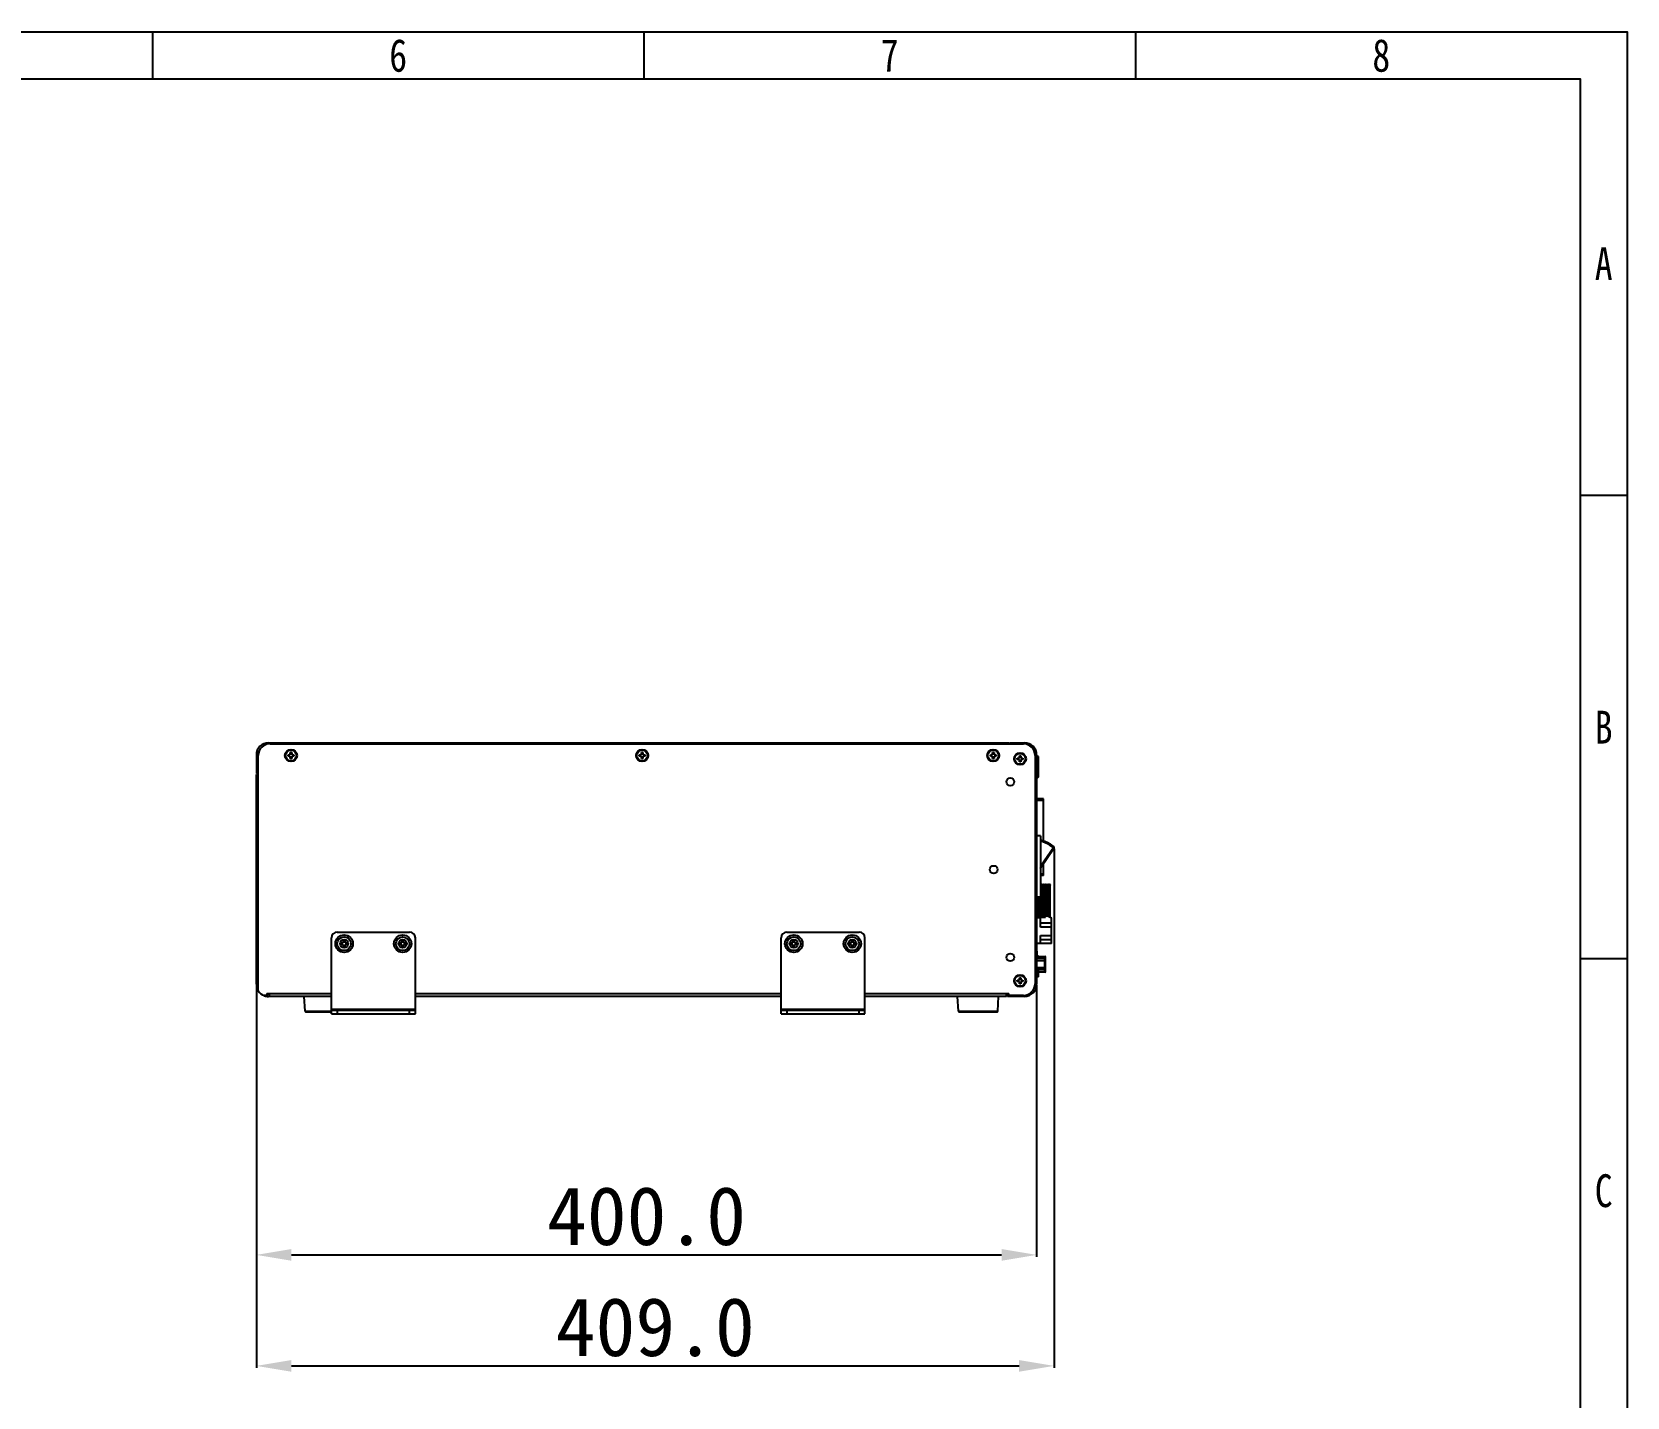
# Model space of a CAD drawing. Header units: millimetres. Extents: x 4086 to 8318, y 123 to 1549.
# Drawn here: x 7500 to 8318, y 849 to 1549 of the extents above; entities that cross this region are included whole.
import ezdxf
from ezdxf.enums import TextEntityAlignment as Align

# ---------------------------------------------------------------- set-up
doc = ezdxf.new("R2010")
doc.units = ezdxf.units.MM
doc.layers.add('20_ALL_FEATURES', color=7, linetype='Continuous')
doc.layers.add('尺寸', color=3, linetype='Continuous')
doc.styles.get("Standard").update_dxf_attribs({"font": ''})
doc.styles.get('Standard').set_extended_font_data('SimSun')
doc.dimstyles.get("Standard").update_dxf_attribs({"dimscale": 6, "dimtxt": 5, "dimasz": 3, "dimexe": 0.18, "dimexo": 0.0625, "dimgap": 0.8, "dimtad": 1, "dimtoh": 1, "dimdec": 1, "dimzin": 0, "dimdsep": 46, "dimtxsty": 'Standard', "dimcen": 0.09, "dimclrd": 256, "dimclre": 256, "dimclrt": 256, "dimadec": 0, "dimazin": 2, "dimtfac": 1, "dimtdec": 1, "dimtofl": 0, "dimtmove": 0, "dimatfit": 3, "dimfxl": 0, "dimtolj": 1, "dimtzin": 0, "dimarcsym": 0})

# ---------------------------------------------------------------- blocks, each defined once
blk = doc.blocks.new('3')
at = {"color": 2}
for p, q in [((7562.12, 1548.82), (7562.12, 1524.82)), ((7814.12, 1548.82), (7814.12, 1524.82)), ((8066.12, 1548.82), (8066.12, 1524.82)), ((8318.12, 1311.22), (8294.12, 1311.22)), ((8318.12, 1073.62), (8294.12, 1073.62))]:
    blk.add_line(p, q, dxfattribs=at)
for points in [[(6302.12, 123.22), (6302.12, 1548.82), (8318.12, 1548.82), (8318.12, 123.22)], [(6422.12, 147.22), (6422.12, 1524.82), (8294.12, 1524.82), (8294.12, 147.22)]]:
    blk.add_lwpolyline(points, close=True, dxfattribs=at)
at = {"color": 2, "width": 0.8}
for s, p in [('6', (7688.12, 1536.82)), ('7', (7940.12, 1536.82)), ('8', (8192.12, 1536.82)), ('A', (8306.12, 1430.02)), ('B', (8306.12, 1192.42)), ('C', (8306.12, 954.82))]:
    blk.add_text(s, height=16.8, dxfattribs=at).set_placement(p, align=Align.MIDDLE_CENTER)
for tag, height, p in [('整机外形图', 19.2, (7909.61, 256.24)), ('当前页', 12, (8078.12, 207.22)), ('总页数', 12, (8222.12, 207.22))]:
    blk.add_attdef(tag, text='', height=height, dxfattribs=at).set_placement(p, align=Align.MIDDLE)
at = {"color": 7, "width": 0.8}
for tag, height, p in [('编号', 19.2, (8153.31, 252.27)), ('比例', 12, (7958.12, 171.22))]:
    blk.add_attdef(tag, text='', height=height, dxfattribs=at).set_placement(p, align=Align.MIDDLE)
blk = doc.blocks.new('*D71')
at = {"layer": 'Defpoints', "color": 0}
for p in [(7615.43, 1060.62), (8015.43, 1060.62), (8015.43, 921.92)]:
    blk.add_point(p, dxfattribs=at)
at = {"layer": '尺寸', "lineweight": -2}
for p, q in [((7615.43, 1060.25), (7615.43, 920.84)), ((8015.43, 1060.25), (8015.43, 920.84)), ((7633.43, 921.92), (7997.43, 921.92))]:
    blk.add_line(p, q, dxfattribs=at)
at = {"layer": '尺寸'}
for points in [[(7633.43, 924.92), (7633.43, 918.92), (7615.43, 921.92)], [(7997.43, 918.92), (7997.43, 924.92), (8015.43, 921.92)]]:
    blk.add_solid(points, dxfattribs=at)
at = {"layer": '尺寸', "insert": (7815.43, 941.72), "char_height": 30, "attachment_point": 5}
blk.add_mtext('\\A1;400.0', dxfattribs=at)
blk = doc.blocks.new('*D72')
at = {"layer": 'Defpoints', "color": 0}
for p in [(8024.39, 1130.4), (7615.43, 1060.62), (8024.39, 865.01)]:
    blk.add_point(p, dxfattribs=at)
at = {"layer": '尺寸', "lineweight": -2}
for p, q in [((8024.39, 1130.03), (8024.39, 863.93)), ((7615.43, 1060.25), (7615.43, 863.93)), ((7633.43, 865.01), (8006.39, 865.01))]:
    blk.add_line(p, q, dxfattribs=at)
at = {"layer": '尺寸'}
for points in [[(7633.43, 868.01), (7633.43, 862.01), (7615.43, 865.01)], [(8006.39, 862.01), (8006.39, 868.01), (8024.39, 865.01)]]:
    blk.add_solid(points, dxfattribs=at)
at = {"layer": '尺寸', "insert": (7819.91, 884.81), "char_height": 30, "attachment_point": 5}
blk.add_mtext('\\A1;409.0', dxfattribs=at)

msp = doc.modelspace()

# ---------------------------------------------------------------- linework, layer by layer
at = {"layer": '20_ALL_FEATURES', "color": 7, "linetype": 'Continuous'}
for p, q in [((7615.43, 1178.22), (7615.43, 1168.72)), ((7616.43, 1057.25), (7616.43, 1177.92)), ((7621.63, 1183.8), (7621.63, 1184.42)), ((7621.63, 1184.42), (8001.48, 1184.42)), ((7622.43, 1183.92), (8008.63, 1183.92)), ((7631.7, 1177.55), (7631.7, 1178.3)), ((7631.7, 1178.3), (7632.83, 1178.3)), ((7632.83, 1178.3), (7632.83, 1179.42)), ((7632.83, 1179.42), (7633.58, 1179.42)), ((7633.58, 1179.42), (7633.58, 1178.3)), ((7633.58, 1178.3), (7634.7, 1178.3)), ((7634.7, 1178.3), (7634.7, 1177.55)), ((7811.7, 1177.55), (7811.7, 1178.3)), ((7811.7, 1178.3), (7812.83, 1178.3)), ((7812.83, 1178.3), (7812.83, 1179.42)), ((7812.83, 1179.42), (7813.58, 1179.42)), ((7813.58, 1179.42), (7813.58, 1178.3)), ((7813.58, 1178.3), (7814.7, 1178.3)), ((7814.7, 1178.3), (7814.7, 1177.55)), ((7991.7, 1178.3), (7992.83, 1178.3)), ((7991.7, 1177.55), (7991.7, 1178.3)), ((7992.83, 1179.42), (7993.58, 1179.42)), ((7992.83, 1178.3), (7992.83, 1179.42)), ((7993.58, 1179.42), (7993.58, 1178.3)), ((7993.58, 1178.3), (7994.7, 1178.3)), ((7994.7, 1178.3), (7994.7, 1177.55)), ((8001.48, 1183.92), (8001.48, 1184.42)), ((8001.93, 1184.42), (8009.23, 1184.42)), ((8001.93, 1183.92), (8001.93, 1184.42)), ((8006.56, 1177.72), (8007.31, 1177.72)), ((8006.56, 1176.6), (8006.56, 1177.72)), ((8007.31, 1177.72), (8007.31, 1176.6)), ((8014.56, 1178.4), (8015.43, 1178.42)), ((8015.43, 1178.22), (8014.58, 1178.22)), ((8014.63, 1177.92), (8014.63, 1060.92)), ((8015.43, 1178.22), (8015.43, 1060.62)), ((7632.83, 1177.55), (7631.7, 1177.55)), ((7632.83, 1176.42), (7632.83, 1177.55)), ((7633.58, 1176.42), (7632.83, 1176.42)), ((7633.58, 1177.55), (7633.58, 1176.42)), ((7634.7, 1177.55), (7633.58, 1177.55)), ((7812.83, 1177.55), (7811.7, 1177.55)), ((7812.83, 1176.42), (7812.83, 1177.55)), ((7813.58, 1176.42), (7812.83, 1176.42)), ((7813.58, 1177.55), (7813.58, 1176.42)), ((7814.7, 1177.55), (7813.58, 1177.55)), ((7992.83, 1177.55), (7991.7, 1177.55)), ((7992.83, 1176.42), (7992.83, 1177.55)), ((7993.58, 1176.42), (7992.83, 1176.42)), ((7994.7, 1177.55), (7993.58, 1177.55)), ((7993.58, 1177.55), (7993.58, 1176.42)), ((8005.43, 1176.6), (8006.56, 1176.6)), ((8005.43, 1175.85), (8005.43, 1176.6)), ((8006.56, 1175.85), (8005.43, 1175.85)), ((8006.56, 1174.72), (8006.56, 1175.85)), ((8007.31, 1174.72), (8006.56, 1174.72)), ((8007.31, 1176.6), (8008.43, 1176.6)), ((8008.43, 1175.85), (8007.31, 1175.85)), ((8007.31, 1175.85), (8007.31, 1174.72)), ((8008.43, 1176.6), (8008.43, 1175.85)), ((8016.43, 1177.42), (8015.43, 1177.42)), ((8016.43, 1174.42), (8015.43, 1174.42)), ((8016.43, 1167.42), (8016.43, 1177.42)), ((7616.43, 1168.72), (7615.43, 1168.72)), ((7615.43, 1060.62), (7615.43, 1168.22)), ((7616.43, 1168.22), (7615.43, 1168.22)), ((8019.03, 1155.71), (8015.43, 1155.71)), ((8019.03, 1154.91), (8015.43, 1154.91)), ((8019.03, 1134.03), (8019.03, 1155.71)), ((8017.41, 1136.74), (8015.43, 1136.74)), ((8017.41, 1136.74), (8017.41, 1105.27)), ((8017.41, 1121.1), (8024.26, 1131.11)), ((8024.39, 1130.4), (8017.51, 1120.35)), ((8022.41, 1132.37), (8022.12, 1131.95)), ((8024.39, 1130.4), (8022.12, 1131.95)), ((8022.41, 1132.37), (8024.26, 1131.11)), ((8017.41, 1120.42), (8017.51, 1120.35)), ((8019.03, 1116.31), (8019.03, 1122.57)), ((8019.03, 1117.11), (8017.41, 1117.11)), ((8019.03, 1116.31), (8017.41, 1116.31)), ((8017.41, 1105.27), (8015.43, 1105.27)), ((8017.58, 1111.51), (8017.41, 1111.69)), ((8017.98, 1111.91), (8017.58, 1111.51)), ((8017.98, 1111.91), (8017.98, 1111.91)), ((8017.98, 1111.91), (8017.98, 1111.91)), ((8018.38, 1111.51), (8017.98, 1111.91)), ((8018.78, 1111.91), (8018.38, 1111.51)), ((8018.78, 1111.91), (8018.78, 1111.91)), ((8018.78, 1111.91), (8018.78, 1111.91)), ((8019.18, 1111.51), (8018.78, 1111.91)), ((8019.58, 1111.91), (8019.18, 1111.51)), ((8019.58, 1111.91), (8019.58, 1111.91)), ((8019.58, 1111.91), (8019.58, 1111.91)), ((8019.98, 1111.51), (8019.58, 1111.91)), ((8020.12, 1104.19), (8019.72, 1104.39)), ((8020.38, 1111.91), (8019.98, 1111.51)), ((8020.52, 1104.39), (8020.12, 1104.19)), ((8020.38, 1111.91), (8020.38, 1111.91)), ((8020.38, 1111.91), (8020.38, 1111.91)), ((8020.78, 1111.51), (8020.38, 1111.91)), ((8021.18, 1111.91), (8020.78, 1111.51)), ((8021.18, 1111.91), (8021.18, 1111.91)), ((8021.18, 1111.91), (8021.18, 1111.91)), ((8021.58, 1111.51), (8021.18, 1111.91)), ((8021.98, 1111.91), (8021.58, 1111.51)), ((8021.98, 1111.91), (8021.98, 1111.91)), ((8021.98, 1111.91), (8021.98, 1111.91)), ((8022.38, 1111.51), (8021.98, 1111.91)), ((8022.43, 1111.56), (8022.38, 1111.51)), ((8022.43, 1095.11), (8022.43, 1111.56)), ((8015.43, 1094.97), (8020.03, 1094.97)), ((8017.43, 1094.67), (8015.43, 1094.67)), ((8017.43, 1089.98), (8017.43, 1094.97)), ((8017.43, 1092.17), (8023.13, 1092.17)), ((8023.13, 1089.98), (8017.43, 1089.98)), ((8020.03, 1095.77), (8021.03, 1095.77)), ((8020.03, 1094.97), (8020.03, 1095.77)), ((8021.03, 1095.77), (8023.13, 1094.77)), ((8023.13, 1081.47), (8023.13, 1094.77)), ((7653.93, 1045.42), (7653.93, 1084.42)), ((7656.93, 1087.42), (7693.93, 1087.42)), ((7658.68, 1081.86), (7658.68, 1080.99)), ((7659.99, 1081.86), (7658.68, 1081.86)), ((7658.68, 1080.99), (7659.99, 1080.99)), ((7659.99, 1083.17), (7659.99, 1081.86)), ((7660.87, 1083.17), (7659.99, 1083.17)), ((7659.99, 1080.99), (7659.99, 1079.67)), ((7659.99, 1079.67), (7660.87, 1079.67)), ((7660.87, 1081.86), (7660.87, 1083.17)), ((7662.18, 1081.86), (7660.87, 1081.86)), ((7660.87, 1079.67), (7660.87, 1080.99)), ((7660.87, 1080.99), (7662.18, 1080.99)), ((7662.18, 1080.99), (7662.18, 1081.86)), ((7688.68, 1081.86), (7688.68, 1080.99)), ((7689.99, 1081.86), (7688.68, 1081.86)), ((7688.68, 1080.99), (7689.99, 1080.99)), ((7689.99, 1083.17), (7689.99, 1081.86)), ((7690.87, 1083.17), (7689.99, 1083.17)), ((7689.99, 1080.99), (7689.99, 1079.67)), ((7689.99, 1079.67), (7690.87, 1079.67)), ((7690.87, 1081.86), (7690.87, 1083.17)), ((7692.18, 1081.86), (7690.87, 1081.86)), ((7690.87, 1079.67), (7690.87, 1080.99)), ((7690.87, 1080.99), (7692.18, 1080.99)), ((7692.18, 1080.99), (7692.18, 1081.86)), ((7696.93, 1045.42), (7696.93, 1084.42)), ((7884.43, 1045.42), (7884.43, 1084.42)), ((7887.43, 1087.42), (7924.43, 1087.42)), ((7890.49, 1081.86), (7889.18, 1081.86)), ((7889.18, 1081.86), (7889.18, 1080.99)), ((7889.18, 1080.99), (7890.49, 1080.99)), ((7891.37, 1083.17), (7890.49, 1083.17)), ((7890.49, 1083.17), (7890.49, 1081.86)), ((7890.49, 1080.99), (7890.49, 1079.67)), ((7890.49, 1079.67), (7891.37, 1079.67)), ((7891.37, 1081.86), (7891.37, 1083.17)), ((7892.68, 1081.86), (7891.37, 1081.86)), ((7891.37, 1080.99), (7892.68, 1080.99)), ((7891.37, 1079.67), (7891.37, 1080.99)), ((7892.68, 1080.99), (7892.68, 1081.86)), ((7920.49, 1081.86), (7919.18, 1081.86)), ((7919.18, 1081.86), (7919.18, 1080.99)), ((7919.18, 1080.99), (7920.49, 1080.99)), ((7921.37, 1083.17), (7920.49, 1083.17)), ((7920.49, 1083.17), (7920.49, 1081.86)), ((7920.49, 1080.99), (7920.49, 1079.67)), ((7920.49, 1079.67), (7921.37, 1079.67)), ((7921.37, 1081.86), (7921.37, 1083.17)), ((7922.68, 1081.86), (7921.37, 1081.86)), ((7921.37, 1080.99), (7922.68, 1080.99)), ((7921.37, 1079.67), (7921.37, 1080.99)), ((7922.68, 1080.99), (7922.68, 1081.86)), ((7927.43, 1045.42), (7927.43, 1084.42)), ((8015.43, 1081.77), (8017.43, 1081.77)), ((8023.13, 1081.47), (8015.43, 1081.47)), ((8017.43, 1085.57), (8023.13, 1085.57)), ((8017.43, 1081.47), (8017.43, 1085.57)), ((8023.13, 1083.37), (8017.43, 1083.37)), ((8015.53, 1077.62), (8015.43, 1077.62)), ((8016.33, 1075.02), (8015.43, 1075.02)), ((8015.43, 1074.01), (8019.68, 1074.01)), ((8019.68, 1072.7), (8015.43, 1072.7)), ((8015.53, 1077.62), (8015.53, 1075.02)), ((8016.33, 1074.01), (8016.33, 1075.02)), ((8016.33, 1074.92), (8019.55, 1074.92)), ((8019.55, 1074.01), (8019.55, 1074.92)), ((8019.68, 1068.01), (8019.68, 1074.01)), ((8020.05, 1067.42), (8020.05, 1074.42)), ((8006.56, 1063.92), (8007.31, 1063.92)), ((8006.56, 1062.8), (8006.56, 1063.92)), ((8007.31, 1063.92), (8007.31, 1062.8)), ((8015.43, 1069.31), (8019.68, 1069.31)), ((8019.68, 1068.01), (8015.43, 1068.01)), ((8016.33, 1064.52), (8015.43, 1064.52)), ((8016.33, 1064.52), (8016.33, 1068.01)), ((8019.55, 1066.92), (8016.33, 1066.92)), ((8019.55, 1066.92), (8019.55, 1068.01)), ((7616.43, 1060.62), (7615.43, 1060.62)), ((7620.73, 1055.82), (7620.73, 1054.82)), ((7620.73, 1055.82), (7653.93, 1055.82)), ((7621.93, 1055.62), (7621.63, 1055.62)), ((7621.93, 1055.82), (7621.93, 1054.42)), ((7696.93, 1055.82), (7884.43, 1055.82)), ((7927.43, 1055.82), (8001.13, 1055.82)), ((7999.93, 1054.42), (7999.93, 1055.82)), ((8001.13, 1055.62), (8000.43, 1055.62)), ((8000.43, 1055.62), (8000.43, 1054.42)), ((8001.13, 1054.92), (8001.13, 1055.82)), ((8008.63, 1054.92), (8001.13, 1054.92)), ((8005.43, 1062.8), (8006.56, 1062.8)), ((8005.43, 1062.05), (8005.43, 1062.8)), ((8006.56, 1062.05), (8005.43, 1062.05)), ((8006.56, 1060.92), (8006.56, 1062.05)), ((8007.31, 1060.92), (8006.56, 1060.92)), ((8007.31, 1062.8), (8008.43, 1062.8)), ((8008.43, 1062.05), (8007.31, 1062.05)), ((8007.31, 1062.05), (8007.31, 1060.92)), ((8008.43, 1062.8), (8008.43, 1062.05)), ((8014.56, 1060.45), (8015.43, 1060.42)), ((8014.58, 1060.62), (8015.43, 1060.62)), ((7620.73, 1054.82), (7619.44, 1054.82)), ((7653.93, 1054.42), (7621.63, 1054.42)), ((7640.4, 1046.89), (7639.93, 1054.42)), ((7640.4, 1046.89), (7653.93, 1046.89)), ((7653.93, 1047.92), (7696.93, 1047.92)), ((7653.93, 1047.42), (7696.93, 1047.42)), ((7656.93, 1047.42), (7656.93, 1045.42)), ((7693.93, 1045.42), (7693.93, 1047.42)), ((7884.43, 1054.42), (7696.93, 1054.42)), ((7884.43, 1047.92), (7927.43, 1047.92)), ((7884.43, 1047.42), (7927.43, 1047.42)), ((7887.43, 1047.42), (7887.43, 1045.42)), ((7924.43, 1045.42), (7924.43, 1047.42)), ((7999.93, 1054.42), (7927.43, 1054.42)), ((7975.4, 1046.89), (7974.93, 1054.42)), ((7975.4, 1046.89), (7995.46, 1046.89)), ((7995.46, 1046.89), (7995.93, 1054.42)), ((8009.23, 1054.42), (8000.43, 1054.42)), ((7640.9, 1046.42), (7653.93, 1046.42)), ((7653.93, 1045.42), (7696.93, 1045.42)), ((7884.43, 1045.42), (7927.43, 1045.42)), ((7975.9, 1046.42), (7994.96, 1046.42))]:
    msp.add_line(p, q, dxfattribs=at)
for centre, radius in [((7633.2, 1177.92), 3.1), ((7633.2, 1177.92), 2.75), ((7813.2, 1177.92), 3.1), ((7813.2, 1177.92), 2.75), ((7993.2, 1177.92), 3.1), ((7993.2, 1177.92), 2.75), ((8006.93, 1176.22), 3.1), ((8006.93, 1176.22), 2.75), ((8001.93, 1164.42), 2), ((7993.43, 1119.42), 2), ((7660.43, 1081.42), 4.5), ((7660.43, 1081.42), 3.5), ((7660.43, 1081.42), 2.12), ((7690.43, 1081.42), 4.5), ((7690.43, 1081.42), 3.5), ((7690.43, 1081.42), 2.12), ((7890.93, 1081.42), 4.5), ((7890.93, 1081.42), 3.5), ((7890.93, 1081.42), 2.12), ((7920.93, 1081.42), 4.5), ((7920.93, 1081.42), 3.5), ((7920.93, 1081.42), 2.12), ((8001.93, 1074.42), 2), ((8006.93, 1062.42), 3.1), ((8006.93, 1062.42), 2.75)]:
    msp.add_circle(centre, radius, dxfattribs=at)
for centre, radius, start, end in [((7621.63, 1178.22), 6.2, 90, 180), ((7622.43, 1177.92), 6, 90, 180), ((8008.63, 1177.92), 6, 0, 90), ((8009.23, 1178.22), 6.2, 0, 90), ((8015.43, 1167.42), 1, 270, 0), ((8014.64, 1121.01), 13.77, 55.62491, 78.38043), ((8014.64, 1121.01), 13.26, 55.62491, 77.92523), ((8023.97, 1130.69), 0.508, 325.62491, 55.62491), ((8013.57, 1123.05), 4.78, 323.62258, 325.62491), ((2963.34, 1055.21), 5054.21, 0.45075, 0.56765), ((7656.93, 1084.42), 3, 90, 180), ((7693.93, 1084.42), 3, 0, 90), ((7887.43, 1084.42), 3, 90, 180), ((7924.43, 1084.42), 3, 0, 90), ((8011.62, 1074.06), 5.29, 42.38909, 43.8869), ((8019.55, 1074.42), 0.5, 0, 90), ((8019.56, 1075.12), 2.54, 272.73574, 273.20011), ((8019.55, 1067.42), 0.5, 270, 0), ((8019.56, 1071.13), 2.55, 272.69515, 273.1998), ((7621.63, 1060.62), 6.2, 180, 212.99006), ((7621.63, 1060.62), 6.2, 212.99589, 249.30646), ((7621.63, 1060.62), 5, 259.19802, 270), ((8008.63, 1060.92), 6, 270, 0), ((8009.23, 1060.62), 6.2, 270, 0), ((7621.63, 1060.62), 6.2, 250.68751, 270), ((7640.9, 1046.92), 0.5, 183.57633, 270), ((7975.9, 1046.92), 0.5, 183.57633, 270), ((7994.96, 1046.92), 0.5, 270, 356.42367)]:
    msp.add_arc(centre, radius, start, end, dxfattribs=at)
for points, knots in [([(8015.8, 1094.97), (8015.79, 1095.87), (8015.76, 1099.31), (8015.73, 1102.75), (8015.71, 1105.28)], [0, 0, 0, 0, 0.262109, 1, 1, 1, 1]), ([(8016.2, 1094.97), (8016.19, 1095.88), (8016.16, 1099.32), (8016.13, 1102.77), (8016.1, 1105.3)], [0, 0, 0, 0, 0.263006, 1, 1, 1, 1]), ([(8016.6, 1094.97), (8016.59, 1095.87), (8016.56, 1099.31), (8016.53, 1102.75), (8016.51, 1105.28)], [0, 0, 0, 0, 0.262109, 1, 1, 1, 1]), ([(8017, 1094.97), (8016.99, 1095.88), (8016.96, 1099.32), (8016.93, 1102.77), (8016.9, 1105.3)], [0, 0, 0, 0, 0.263006, 1, 1, 1, 1]), ([(8017.8, 1094.97), (8017.79, 1096), (8017.77, 1098.04), (8017.75, 1101.03), (8017.72, 1103.43), (8017.7, 1105.23), (8017.69, 1106.44), (8017.68, 1107.55), (8017.66, 1108.54), (8017.65, 1109.4), (8017.64, 1110.03), (8017.63, 1110.46), (8017.62, 1110.73), (8017.62, 1110.95), (8017.61, 1111.14), (8017.6, 1111.29), (8017.6, 1111.39), (8017.59, 1111.45), (8017.59, 1111.48), (8017.59, 1111.5), (8017.59, 1111.51), (8017.58, 1111.51)], [0, 0, 0, 0, 0.186842, 0.370457, 0.542664, 0.622063, 0.695795, 0.763033, 0.823028, 0.875113, 0.918701, 0.937156, 0.953313, 0.967124, 0.978558, 0.987579, 0.994162, 0.996535, 0.998296, 0.999447, 1, 1, 1, 1]), ([(8018.2, 1094.97), (8018.19, 1096.03), (8018.17, 1098.12), (8018.15, 1101.19), (8018.12, 1103.65), (8018.1, 1105.48), (8018.09, 1106.73), (8018.08, 1107.86), (8018.06, 1108.87), (8018.05, 1109.75), (8018.04, 1110.4), (8018.03, 1110.84), (8018.02, 1111.11), (8018.02, 1111.34), (8018.01, 1111.54), (8018, 1111.69), (8018, 1111.79), (8017.99, 1111.85), (8017.99, 1111.88), (8017.99, 1111.9), (8017.99, 1111.91), (8017.98, 1111.91)], [0, 0, 0, 0, 0.187073, 0.370798, 0.543024, 0.622408, 0.69611, 0.76331, 0.823264, 0.875301, 0.918844, 0.937277, 0.953413, 0.967205, 0.978619, 0.987623, 0.994191, 0.996557, 0.998311, 0.999454, 1, 1, 1, 1]), ([(8018.6, 1094.97), (8018.59, 1096), (8018.57, 1098.04), (8018.55, 1101.03), (8018.52, 1103.43), (8018.5, 1105.23), (8018.49, 1106.44), (8018.48, 1107.55), (8018.46, 1108.54), (8018.45, 1109.4), (8018.44, 1110.03), (8018.43, 1110.46), (8018.42, 1110.73), (8018.42, 1110.95), (8018.41, 1111.14), (8018.4, 1111.29), (8018.4, 1111.39), (8018.39, 1111.45), (8018.39, 1111.48), (8018.39, 1111.5), (8018.39, 1111.51), (8018.38, 1111.51)], [0, 0, 0, 0, 0.186842, 0.370459, 0.542669, 0.622068, 0.6958, 0.763038, 0.823033, 0.875117, 0.918704, 0.937159, 0.953315, 0.967126, 0.978559, 0.987581, 0.994163, 0.996536, 0.998297, 0.999447, 1, 1, 1, 1]), ([(8019, 1094.97), (8018.99, 1096.03), (8018.97, 1098.12), (8018.95, 1101.19), (8018.92, 1103.65), (8018.9, 1105.48), (8018.89, 1106.73), (8018.88, 1107.86), (8018.86, 1108.87), (8018.85, 1109.75), (8018.84, 1110.4), (8018.83, 1110.84), (8018.82, 1111.11), (8018.82, 1111.34), (8018.81, 1111.54), (8018.8, 1111.69), (8018.8, 1111.79), (8018.79, 1111.85), (8018.79, 1111.88), (8018.79, 1111.9), (8018.79, 1111.91), (8018.78, 1111.91)], [0, 0, 0, 0, 0.187075, 0.370802, 0.543029, 0.622413, 0.696116, 0.763316, 0.823269, 0.875306, 0.918849, 0.937281, 0.953417, 0.967208, 0.978621, 0.987625, 0.994192, 0.996558, 0.998311, 0.999455, 1, 1, 1, 1]), ([(8019.4, 1094.97), (8019.39, 1096), (8019.37, 1098.04), (8019.35, 1101.03), (8019.32, 1103.43), (8019.3, 1105.23), (8019.29, 1106.44), (8019.28, 1107.55), (8019.26, 1108.54), (8019.25, 1109.4), (8019.24, 1110.03), (8019.23, 1110.46), (8019.22, 1110.73), (8019.22, 1110.95), (8019.21, 1111.14), (8019.2, 1111.29), (8019.2, 1111.39), (8019.19, 1111.45), (8019.19, 1111.48), (8019.19, 1111.5), (8019.19, 1111.51), (8019.18, 1111.51)], [0, 0, 0, 0, 0.186845, 0.370462, 0.542672, 0.622072, 0.695804, 0.763042, 0.823037, 0.875121, 0.918708, 0.937163, 0.953319, 0.96713, 0.978562, 0.987582, 0.994164, 0.996537, 0.998298, 0.999448, 1, 1, 1, 1]), ([(8019.72, 1104.39), (8019.71, 1104.93), (8019.7, 1105.96), (8019.68, 1107.42), (8019.67, 1108.71), (8019.65, 1109.65), (8019.64, 1110.31), (8019.63, 1110.72), (8019.62, 1111.06), (8019.62, 1111.35), (8019.61, 1111.58), (8019.6, 1111.73), (8019.6, 1111.82), (8019.59, 1111.87), (8019.59, 1111.89), (8019.59, 1111.91), (8019.58, 1111.91)], [0, 0, 0, 0, 0.215815, 0.41117, 0.58274, 0.727688, 0.789392, 0.843555, 0.889958, 0.928401, 0.958724, 0.980806, 0.988725, 0.994557, 0.998305, 1, 1, 1, 1]), ([(8019.8, 1094.97), (8019.79, 1095.79), (8019.76, 1098.92), (8019.74, 1102.06), (8019.72, 1104.39)], [0, 0, 0, 0, 0.259023, 1, 1, 1, 1]), ([(8020.12, 1104.19), (8020.11, 1104.71), (8020.1, 1105.72), (8020.08, 1107.14), (8020.07, 1108.39), (8020.05, 1109.31), (8020.04, 1109.95), (8020.03, 1110.35), (8020.03, 1110.69), (8020.02, 1110.97), (8020.01, 1111.19), (8020, 1111.34), (8020, 1111.42), (8019.99, 1111.47), (8019.99, 1111.49), (8019.99, 1111.51), (8019.98, 1111.51)], [0, 0, 0, 0, 0.215718, 0.411066, 0.582611, 0.727555, 0.789256, 0.843428, 0.889841, 0.928294, 0.958641, 0.980743, 0.988675, 0.994522, 0.998286, 1, 1, 1, 1]), ([(8020.19, 1095.77), (8020.19, 1096.5), (8020.16, 1099.31), (8020.14, 1102.11), (8020.12, 1104.19)], [0, 0, 0, 0, 0.260061, 1, 1, 1, 1]), ([(8020.38, 1111.91), (8020.39, 1111.91), (8020.39, 1111.89), (8020.39, 1111.87), (8020.4, 1111.82), (8020.4, 1111.73), (8020.41, 1111.58), (8020.42, 1111.35), (8020.43, 1111.06), (8020.43, 1110.72), (8020.44, 1110.31), (8020.45, 1109.65), (8020.47, 1108.71), (8020.48, 1107.42), (8020.5, 1105.96), (8020.51, 1104.93), (8020.52, 1104.39)], [0, 0, 0, 0, 0.001689, 0.005422, 0.011237, 0.01914, 0.041209, 0.071539, 0.10999, 0.156395, 0.210561, 0.27227, 0.417232, 0.588823, 0.784192, 1, 1, 1, 1]), ([(8020.52, 1104.39), (8020.52, 1103.71), (8020.55, 1100.84), (8020.57, 1097.97), (8020.59, 1095.77)], [0, 0, 0, 0, 0.234299, 1, 1, 1, 1]), ([(8020.99, 1095.77), (8020.98, 1096.77), (8020.97, 1098.74), (8020.94, 1101.61), (8020.92, 1103.89), (8020.9, 1105.6), (8020.89, 1106.75), (8020.88, 1107.79), (8020.86, 1108.72), (8020.85, 1109.53), (8020.84, 1110.12), (8020.83, 1110.53), (8020.82, 1110.78), (8020.82, 1110.99), (8020.81, 1111.17), (8020.8, 1111.31), (8020.8, 1111.41), (8020.79, 1111.47), (8020.79, 1111.5), (8020.79, 1111.51), (8020.78, 1111.51)], [0, 0, 0, 0, 0.189982, 0.37493, 0.547131, 0.626177, 0.699403, 0.76604, 0.825396, 0.876847, 0.919857, 0.938054, 0.953981, 0.967592, 0.978855, 0.987745, 0.994234, 0.998312, 0.999449, 1, 1, 1, 1]), ([(8021.39, 1095.6), (8021.38, 1096.63), (8021.37, 1098.67), (8021.34, 1101.64), (8021.32, 1104.01), (8021.3, 1105.77), (8021.29, 1106.97), (8021.28, 1108.05), (8021.26, 1109.02), (8021.25, 1109.85), (8021.24, 1110.47), (8021.23, 1110.89), (8021.22, 1111.15), (8021.22, 1111.37), (8021.21, 1111.55), (8021.2, 1111.7), (8021.2, 1111.8), (8021.19, 1111.85), (8021.19, 1111.88), (8021.19, 1111.9), (8021.19, 1111.91), (8021.18, 1111.91)], [0, 0, 0, 0, 0.189495, 0.37425, 0.546472, 0.625582, 0.698896, 0.765632, 0.825091, 0.876642, 0.919738, 0.937971, 0.953929, 0.967565, 0.97885, 0.987751, 0.994245, 0.996586, 0.998322, 0.999456, 1, 1, 1, 1]), ([(8021.79, 1095.41), (8021.79, 1096.42), (8021.77, 1098.42), (8021.74, 1101.35), (8021.72, 1103.69), (8021.7, 1105.43), (8021.69, 1106.61), (8021.68, 1107.68), (8021.66, 1108.64), (8021.65, 1109.47), (8021.64, 1110.08), (8021.63, 1110.5), (8021.62, 1110.75), (8021.62, 1110.97), (8021.61, 1111.16), (8021.6, 1111.3), (8021.6, 1111.4), (8021.59, 1111.47), (8021.59, 1111.5), (8021.59, 1111.51), (8021.58, 1111.51)], [0, 0, 0, 0, 0.18859, 0.37295, 0.545157, 0.624363, 0.697813, 0.764718, 0.824358, 0.876088, 0.919356, 0.937665, 0.953692, 0.967394, 0.97873, 0.987675, 0.994207, 0.998309, 0.99945, 1, 1, 1, 1]), ([(8021.98, 1111.91), (8021.99, 1111.91), (8021.99, 1111.9), (8021.99, 1111.88), (8021.99, 1111.85), (8022, 1111.79), (8022, 1111.69), (8022.01, 1111.54), (8022.02, 1111.35), (8022.02, 1111.12), (8022.03, 1110.86), (8022.04, 1110.42), (8022.05, 1109.79), (8022.06, 1108.93), (8022.08, 1107.94), (8022.09, 1106.82), (8022.1, 1105.6), (8022.12, 1103.79), (8022.14, 1101.37), (8022.17, 1098.34), (8022.19, 1096.27), (8022.2, 1095.22)], [0, 0, 0, 0, 0.000544, 0.001682, 0.003428, 0.005783, 0.012321, 0.021282, 0.032643, 0.046373, 0.062436, 0.080788, 0.124152, 0.175995, 0.23575, 0.302767, 0.376314, 0.455591, 0.627819, 0.811959, 1, 1, 1, 1]), ([(8022.43, 1110.4), (8022.43, 1110.55), (8022.42, 1110.78), (8022.41, 1111.05), (8022.41, 1111.21), (8022.4, 1111.33), (8022.4, 1111.42), (8022.39, 1111.47), (8022.39, 1111.5), (8022.38, 1111.51)], [0, 0, 0, 0, 0.425502, 0.595341, 0.735865, 0.846705, 0.9277, 0.978744, 1, 1, 1, 1]), ([(8020.05, 1072.67), (8020.05, 1072.65), (8020.03, 1072.64), (8020, 1072.63), (8019.93, 1072.61), (8019.84, 1072.59), (8019.75, 1072.59), (8019.71, 1072.58)], [0, 0, 0, 0, 0.099519, 0.189028, 0.306173, 0.615015, 1, 1, 1, 1]), ([(8019.71, 1068.58), (8019.75, 1068.59), (8019.84, 1068.59), (8019.93, 1068.61), (8020, 1068.63), (8020.03, 1068.64), (8020.05, 1068.65), (8020.05, 1068.67)], [0, 0, 0, 0, 0.384985, 0.693827, 0.810972, 0.900481, 1, 1, 1, 1])]:
    msp.add_open_spline(points, degree=3, knots=knots, dxfattribs=at)

# ---------------------------------------------------------------- block references
msp.add_blockref('3', (0, 0))

# ---------------------------------------------------------------- dimensions: what is measured, and where the dimension line sits
at = {"layer": '尺寸'}
for base, p2, picture, middle in [((8024.39, 865.01), (8024.39, 1130.4), '*D72', (7819.91, 884.81)), ((8015.43, 921.92), (8015.43, 1060.62), '*D71', (7815.43, 941.72))]:
    dim = msp.add_linear_dim(base=base, p1=(7615.43, 1060.62), p2=p2, dimstyle='Standard', override={"dimtxsty": 'Standard'}, dxfattribs=at)
    dim.commit()
    dim.dimension.update_dxf_attribs({"geometry": picture, "text_midpoint": middle})

doc.saveas('drawing.dxf')
